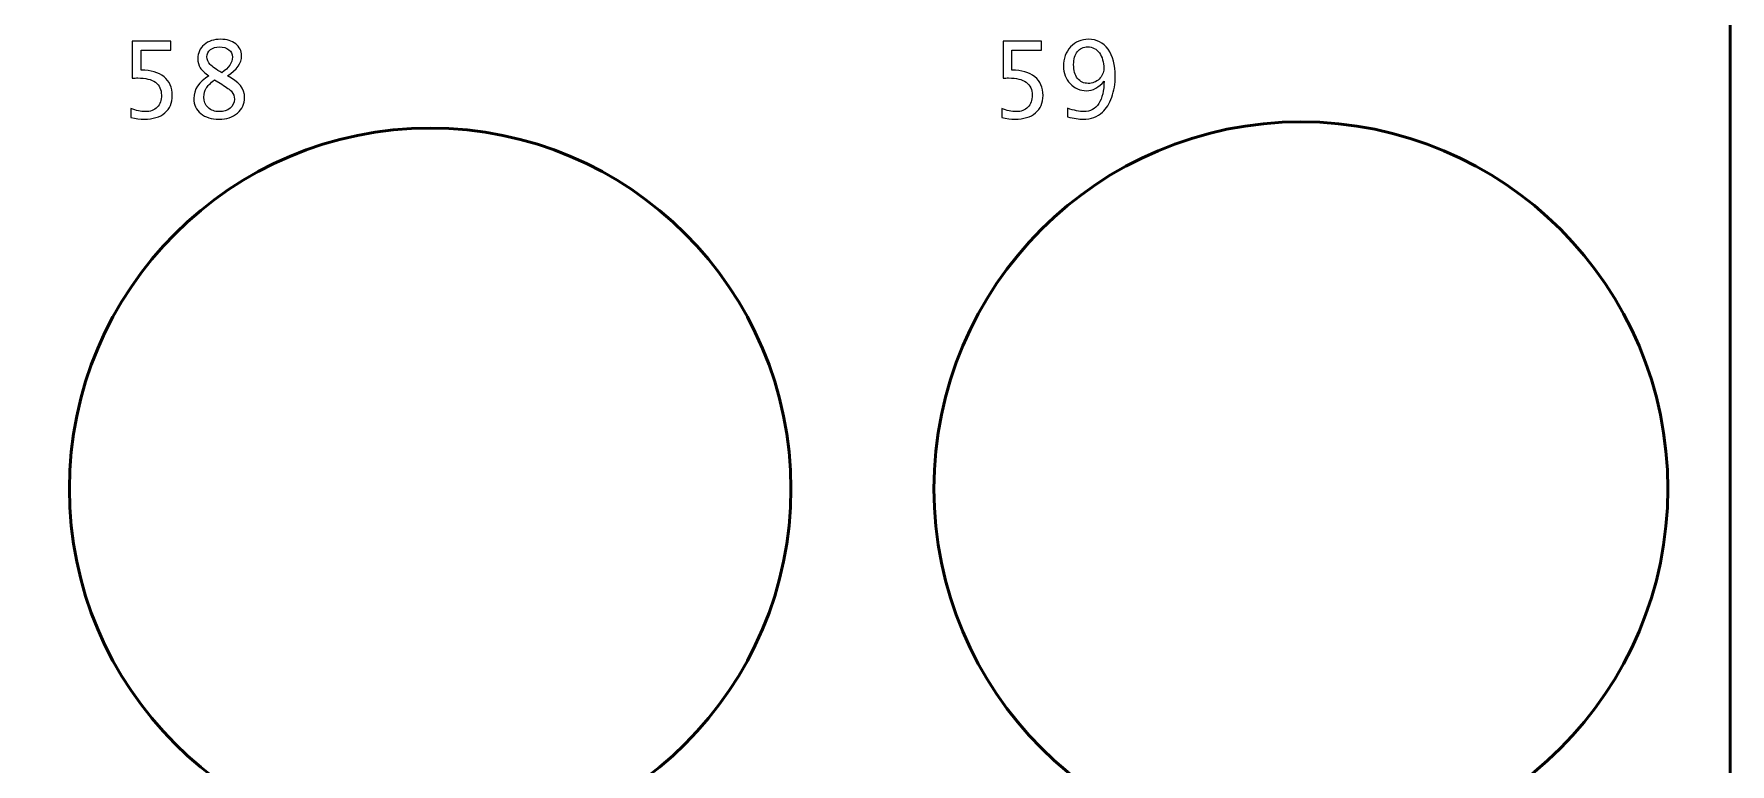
# Model space of a CAD drawing. Header units: centimetres. Extents: x -10.4 to 10.4, y -14.9 to 14.9.
# Drawn here: x -3.19 to 10.45, y 0 to 5.87 of the extents above; entities that cross this region are included whole.
import ezdxf

# ---------------------------------------------------------------- set-up
doc = ezdxf.new("R2010")
doc.units = ezdxf.units.CM
doc.header["$MEASUREMENT"] = 0
doc.layers.add('Layer 1', color=7, linetype='Continuous')

msp = doc.modelspace()

# ---------------------------------------------------------------- linework, layer by layer
at = {"layer": 'Layer 1', "lineweight": 53}
for centre, major_axis in [((0.00006, 2.21321), (0, 2.90006)), ((7.00006, 2.21321), (0, 2.95006))]:
    msp.add_ellipse(centre, major_axis=major_axis, ratio=1, dxfattribs=at)
msp.add_open_spline([(-10.45, -14.45), (-10.45, -14.45), (-10.45, 14.45), (-10.45, 14.45), (-10.45, 14.45), (-10.45, 14.72614), (-10.22614, 14.95), (-9.95, 14.95), (-9.95, 14.95), (-9.95, 14.95), (9.95, 14.95), (9.95, 14.95), (9.95, 14.95), (10.22614, 14.95), (10.45, 14.72614), (10.45, 14.45), (10.45, 14.45), (10.45, 14.45), (10.45, -14.45), (10.45, -14.45), (10.45, -14.45), (10.45, -14.72614), (10.22614, -14.95), (9.95, -14.95), (9.95, -14.95), (9.95, -14.95), (-9.95, -14.95), (-9.95, -14.95), (-9.95, -14.95), (-10.22614, -14.95), (-10.45, -14.72614), (-10.45, -14.45)], degree=3, knots=[0, 0, 0, 0, 0.11111111, 0.11111111, 0.11111111, 0.11111111, 0.22222222, 0.22222222, 0.22222222, 0.22222222, 0.33333333, 0.33333333, 0.33333333, 0.33333333, 0.44444444, 0.44444444, 0.44444444, 0.44444444, 0.55555556, 0.55555556, 0.55555556, 0.55555556, 0.66666667, 0.66666667, 0.66666667, 0.66666667, 0.77777778, 0.77777778, 0.77777778, 0.77777778, 1, 1, 1, 1], dxfattribs=at)
at = {"layer": 'Layer 1', "color": 5, "lineweight": 9}
for points, knots in [([(-2.40486, 5.19704), (-2.40486, 5.19704), (-2.40486, 5.26985), (-2.40486, 5.26985), (-2.40486, 5.26985), (-2.36436, 5.25348), (-2.32597, 5.2453), (-2.28929, 5.2453), (-2.28929, 5.2453), (-2.24921, 5.2453), (-2.2176, 5.25715), (-2.1946, 5.28086), (-2.1946, 5.28086), (-2.1716, 5.30457), (-2.16017, 5.33716), (-2.16017, 5.37865), (-2.16017, 5.37865), (-2.16017, 5.42324), (-2.1764, 5.45739), (-2.20885, 5.48096), (-2.20885, 5.48096), (-2.24131, 5.50452), (-2.2883, 5.51623), (-2.34968, 5.51623), (-2.34968, 5.51623), (-2.36393, 5.51623), (-2.37903, 5.51525), (-2.3947, 5.51327), (-2.3947, 5.51327), (-2.3947, 5.51327), (-2.3947, 5.81172), (-2.3947, 5.81172), (-2.3947, 5.81172), (-2.3947, 5.81172), (-2.08481, 5.81172), (-2.08481, 5.81172), (-2.08481, 5.81172), (-2.08481, 5.81172), (-2.08481, 5.7406), (-2.08481, 5.7406), (-2.08481, 5.7406), (-2.08481, 5.7406), (-2.32358, 5.7406), (-2.32358, 5.7406), (-2.32358, 5.7406), (-2.32358, 5.7406), (-2.32358, 5.57889), (-2.32358, 5.57889), (-2.32358, 5.57889), (-2.24484, 5.57889), (-2.18345, 5.56083), (-2.13928, 5.5247), (-2.13928, 5.5247), (-2.09512, 5.48872), (-2.07296, 5.43876), (-2.07296, 5.37484), (-2.07296, 5.37484), (-2.07296, 5.31529), (-2.093, 5.26872), (-2.13308, 5.235), (-2.13308, 5.235), (-2.17315, 5.20127), (-2.22847, 5.18434), (-2.29902, 5.18434), (-2.29902, 5.18434), (-2.33049, 5.18434), (-2.36577, 5.18857), (-2.40486, 5.19704)], [0, 0, 0, 0, 0.05555556, 0.05555556, 0.05555556, 0.05555556, 0.11111111, 0.11111111, 0.11111111, 0.11111111, 0.16666667, 0.16666667, 0.16666667, 0.16666667, 0.22222222, 0.22222222, 0.22222222, 0.22222222, 0.27777778, 0.27777778, 0.27777778, 0.27777778, 0.33333333, 0.33333333, 0.33333333, 0.33333333, 0.38888889, 0.38888889, 0.38888889, 0.38888889, 0.44444444, 0.44444444, 0.44444444, 0.44444444, 0.5, 0.5, 0.5, 0.5, 0.55555556, 0.55555556, 0.55555556, 0.55555556, 0.61111111, 0.61111111, 0.61111111, 0.61111111, 0.66666667, 0.66666667, 0.66666667, 0.66666667, 0.72222222, 0.72222222, 0.72222222, 0.72222222, 0.77777778, 0.77777778, 0.77777778, 0.77777778, 0.83333333, 0.83333333, 0.83333333, 0.83333333, 0.88888889, 0.88888889, 0.88888889, 0.88888889, 1, 1, 1, 1]), ([(-1.77804, 5.53274), (-1.81162, 5.55617), (-1.83505, 5.5779), (-1.84817, 5.59808), (-1.84817, 5.59808), (-1.86129, 5.61812), (-1.86778, 5.64239), (-1.86778, 5.67075), (-1.86778, 5.67075), (-1.86778, 5.71704), (-1.85085, 5.75471), (-1.81712, 5.78364), (-1.81712, 5.78364), (-1.78326, 5.81257), (-1.73909, 5.82696), (-1.68462, 5.82696), (-1.68462, 5.82696), (-1.63438, 5.82696), (-1.5936, 5.81469), (-1.56242, 5.79013), (-1.56242, 5.79013), (-1.53123, 5.76572), (-1.51557, 5.73383), (-1.51557, 5.69474), (-1.51557, 5.69474), (-1.51557, 5.63547), (-1.55353, 5.58143), (-1.6293, 5.53274), (-1.6293, 5.53274), (-1.53716, 5.48759), (-1.49101, 5.42931), (-1.49101, 5.35791), (-1.49101, 5.35791), (-1.49101, 5.30697), (-1.51035, 5.26534), (-1.54887, 5.23288), (-1.54887, 5.23288), (-1.58739, 5.20057), (-1.63692, 5.18434), (-1.6976, 5.18434), (-1.6976, 5.18434), (-1.75814, 5.18434), (-1.80696, 5.19958), (-1.84422, 5.23006), (-1.84422, 5.23006), (-1.88133, 5.2604), (-1.89996, 5.30047), (-1.89996, 5.35001), (-1.89996, 5.35001), (-1.89996, 5.42338), (-1.85932, 5.4842), (-1.77804, 5.53274)], [0, 0, 0, 0, 0.07142857, 0.07142857, 0.07142857, 0.07142857, 0.14285714, 0.14285714, 0.14285714, 0.14285714, 0.21428571, 0.21428571, 0.21428571, 0.21428571, 0.28571429, 0.28571429, 0.28571429, 0.28571429, 0.35714286, 0.35714286, 0.35714286, 0.35714286, 0.42857143, 0.42857143, 0.42857143, 0.42857143, 0.5, 0.5, 0.5, 0.5, 0.57142857, 0.57142857, 0.57142857, 0.57142857, 0.64285714, 0.64285714, 0.64285714, 0.64285714, 0.71428571, 0.71428571, 0.71428571, 0.71428571, 0.78571429, 0.78571429, 0.78571429, 0.78571429, 0.85714286, 0.85714286, 0.85714286, 0.85714286, 1, 1, 1, 1]), ([(-1.67474, 5.55829), (-1.61773, 5.59596), (-1.58923, 5.63773), (-1.58923, 5.68388), (-1.58923, 5.68388), (-1.58923, 5.70857), (-1.59882, 5.72833), (-1.61787, 5.74342), (-1.61787, 5.74342), (-1.63707, 5.75852), (-1.66204, 5.766), (-1.69295, 5.766), (-1.69295, 5.766), (-1.72286, 5.766), (-1.74727, 5.75866), (-1.76604, 5.74385), (-1.76604, 5.74385), (-1.78481, 5.72903), (-1.79412, 5.70998), (-1.79412, 5.68642), (-1.79412, 5.68642), (-1.79412, 5.66356), (-1.78566, 5.64295), (-1.76872, 5.62461), (-1.76872, 5.62461), (-1.75179, 5.6064), (-1.72046, 5.58425), (-1.67474, 5.55829)], [0, 0, 0, 0, 0.125, 0.125, 0.125, 0.125, 0.25, 0.25, 0.25, 0.25, 0.375, 0.375, 0.375, 0.375, 0.5, 0.5, 0.5, 0.5, 0.625, 0.625, 0.625, 0.625, 0.75, 0.75, 0.75, 0.75, 1, 1, 1, 1]), ([(4.59514, 5.19704), (4.59514, 5.19704), (4.59514, 5.26985), (4.59514, 5.26985), (4.59514, 5.26985), (4.63564, 5.25348), (4.67403, 5.2453), (4.71071, 5.2453), (4.71071, 5.2453), (4.75079, 5.2453), (4.7824, 5.25715), (4.8054, 5.28086), (4.8054, 5.28086), (4.8284, 5.30457), (4.83983, 5.33716), (4.83983, 5.37865), (4.83983, 5.37865), (4.83983, 5.42324), (4.8236, 5.45739), (4.79115, 5.48096), (4.79115, 5.48096), (4.75869, 5.50452), (4.7117, 5.51623), (4.65032, 5.51623), (4.65032, 5.51623), (4.63607, 5.51623), (4.62097, 5.51525), (4.6053, 5.51327), (4.6053, 5.51327), (4.6053, 5.51327), (4.6053, 5.81172), (4.6053, 5.81172), (4.6053, 5.81172), (4.6053, 5.81172), (4.91519, 5.81172), (4.91519, 5.81172), (4.91519, 5.81172), (4.91519, 5.81172), (4.91519, 5.7406), (4.91519, 5.7406), (4.91519, 5.7406), (4.91519, 5.7406), (4.67642, 5.7406), (4.67642, 5.7406), (4.67642, 5.7406), (4.67642, 5.7406), (4.67642, 5.57889), (4.67642, 5.57889), (4.67642, 5.57889), (4.75516, 5.57889), (4.81655, 5.56083), (4.86072, 5.5247), (4.86072, 5.5247), (4.90488, 5.48872), (4.92704, 5.43876), (4.92704, 5.37484), (4.92704, 5.37484), (4.92704, 5.31529), (4.907, 5.26872), (4.86692, 5.235), (4.86692, 5.235), (4.82685, 5.20127), (4.77153, 5.18434), (4.70098, 5.18434), (4.70098, 5.18434), (4.66951, 5.18434), (4.63423, 5.18857), (4.59514, 5.19704)], [0, 0, 0, 0, 0.05555556, 0.05555556, 0.05555556, 0.05555556, 0.11111111, 0.11111111, 0.11111111, 0.11111111, 0.16666667, 0.16666667, 0.16666667, 0.16666667, 0.22222222, 0.22222222, 0.22222222, 0.22222222, 0.27777778, 0.27777778, 0.27777778, 0.27777778, 0.33333333, 0.33333333, 0.33333333, 0.33333333, 0.38888889, 0.38888889, 0.38888889, 0.38888889, 0.44444444, 0.44444444, 0.44444444, 0.44444444, 0.5, 0.5, 0.5, 0.5, 0.55555556, 0.55555556, 0.55555556, 0.55555556, 0.61111111, 0.61111111, 0.61111111, 0.61111111, 0.66666667, 0.66666667, 0.66666667, 0.66666667, 0.72222222, 0.72222222, 0.72222222, 0.72222222, 0.77777778, 0.77777778, 0.77777778, 0.77777778, 0.83333333, 0.83333333, 0.83333333, 0.83333333, 0.88888889, 0.88888889, 0.88888889, 0.88888889, 1, 1, 1, 1]), ([(5.12375, 5.20297), (5.12375, 5.20297), (5.12375, 5.27239), (5.12375, 5.27239), (5.12375, 5.27239), (5.17554, 5.25433), (5.21957, 5.2453), (5.25597, 5.2453), (5.25597, 5.2453), (5.30663, 5.2453), (5.34628, 5.26689), (5.37479, 5.31007), (5.37479, 5.31007), (5.40329, 5.35325), (5.41754, 5.41336), (5.41754, 5.49027), (5.41754, 5.49027), (5.3762, 5.43933), (5.32921, 5.41379), (5.27643, 5.41379), (5.27643, 5.41379), (5.22493, 5.41379), (5.18118, 5.4327), (5.14534, 5.47066), (5.14534, 5.47066), (5.1095, 5.50861), (5.09158, 5.55476), (5.09158, 5.60937), (5.09158, 5.60937), (5.09158, 5.67202), (5.11063, 5.72395), (5.14887, 5.76516), (5.14887, 5.76516), (5.18697, 5.80636), (5.23495, 5.82696), (5.2928, 5.82696), (5.2928, 5.82696), (5.35927, 5.82696), (5.41162, 5.80029), (5.44986, 5.74695), (5.44986, 5.74695), (5.4881, 5.69361), (5.50729, 5.62066), (5.50729, 5.52795), (5.50729, 5.52795), (5.50729, 5.46896), (5.49812, 5.41351), (5.47963, 5.36158), (5.47963, 5.36158), (5.46115, 5.30951), (5.43645, 5.26915), (5.40527, 5.24022), (5.40527, 5.24022), (5.36547, 5.20297), (5.31298, 5.18434), (5.24807, 5.18434), (5.24807, 5.18434), (5.21604, 5.18434), (5.17469, 5.19055), (5.12375, 5.20297)], [0, 0, 0, 0, 0.0625, 0.0625, 0.0625, 0.0625, 0.125, 0.125, 0.125, 0.125, 0.1875, 0.1875, 0.1875, 0.1875, 0.25, 0.25, 0.25, 0.25, 0.3125, 0.3125, 0.3125, 0.3125, 0.375, 0.375, 0.375, 0.375, 0.4375, 0.4375, 0.4375, 0.4375, 0.5, 0.5, 0.5, 0.5, 0.5625, 0.5625, 0.5625, 0.5625, 0.625, 0.625, 0.625, 0.625, 0.6875, 0.6875, 0.6875, 0.6875, 0.75, 0.75, 0.75, 0.75, 0.8125, 0.8125, 0.8125, 0.8125, 0.875, 0.875, 0.875, 0.875, 1, 1, 1, 1]), ([(5.17286, 5.6232), (5.17286, 5.57663), (5.18344, 5.5398), (5.20461, 5.51271), (5.20461, 5.51271), (5.22577, 5.48575), (5.25428, 5.47221), (5.29026, 5.47221), (5.29026, 5.47221), (5.32483, 5.47221), (5.35433, 5.48392), (5.3786, 5.50734), (5.3786, 5.50734), (5.40287, 5.53077), (5.415, 5.55913), (5.415, 5.59215), (5.415, 5.59215), (5.415, 5.64436), (5.40329, 5.68642), (5.37973, 5.71817), (5.37973, 5.71817), (5.3563, 5.75006), (5.32554, 5.766), (5.2873, 5.766), (5.2873, 5.766), (5.2516, 5.766), (5.22366, 5.7533), (5.20334, 5.7279), (5.20334, 5.7279), (5.18302, 5.7025), (5.17286, 5.66765), (5.17286, 5.6232)], [0, 0, 0, 0, 0.11111111, 0.11111111, 0.11111111, 0.11111111, 0.22222222, 0.22222222, 0.22222222, 0.22222222, 0.33333333, 0.33333333, 0.33333333, 0.33333333, 0.44444444, 0.44444444, 0.44444444, 0.44444444, 0.55555556, 0.55555556, 0.55555556, 0.55555556, 0.66666667, 0.66666667, 0.66666667, 0.66666667, 0.77777778, 0.77777778, 0.77777778, 0.77777778, 1, 1, 1, 1]), ([(-1.73373, 5.49972), (-1.76675, 5.47432), (-1.78918, 5.45217), (-1.80104, 5.43326), (-1.80104, 5.43326), (-1.81275, 5.41435), (-1.81868, 5.39093), (-1.81868, 5.36271), (-1.81868, 5.36271), (-1.81868, 5.32771), (-1.80739, 5.29935), (-1.78467, 5.27776), (-1.78467, 5.27776), (-1.76195, 5.25617), (-1.73217, 5.2453), (-1.69506, 5.2453), (-1.69506, 5.2453), (-1.65936, 5.2453), (-1.63029, 5.25447), (-1.60786, 5.27296), (-1.60786, 5.27296), (-1.58528, 5.29144), (-1.57399, 5.31543), (-1.57399, 5.34493), (-1.57399, 5.34493), (-1.57399, 5.36863), (-1.5809, 5.38881), (-1.59487, 5.40518), (-1.59487, 5.40518), (-1.60884, 5.42155), (-1.6358, 5.44159), (-1.67573, 5.46529), (-1.67573, 5.46529), (-1.67573, 5.46529), (-1.73373, 5.49972), (-1.73373, 5.49972)], [0, 0, 0, 0, 0.1, 0.1, 0.1, 0.1, 0.2, 0.2, 0.2, 0.2, 0.3, 0.3, 0.3, 0.3, 0.4, 0.4, 0.4, 0.4, 0.5, 0.5, 0.5, 0.5, 0.6, 0.6, 0.6, 0.6, 0.7, 0.7, 0.7, 0.7, 0.8, 0.8, 0.8, 0.8, 1, 1, 1, 1])]:
    msp.add_open_spline(points, degree=3, knots=knots, dxfattribs=at)

doc.saveas('drawing.dxf')
